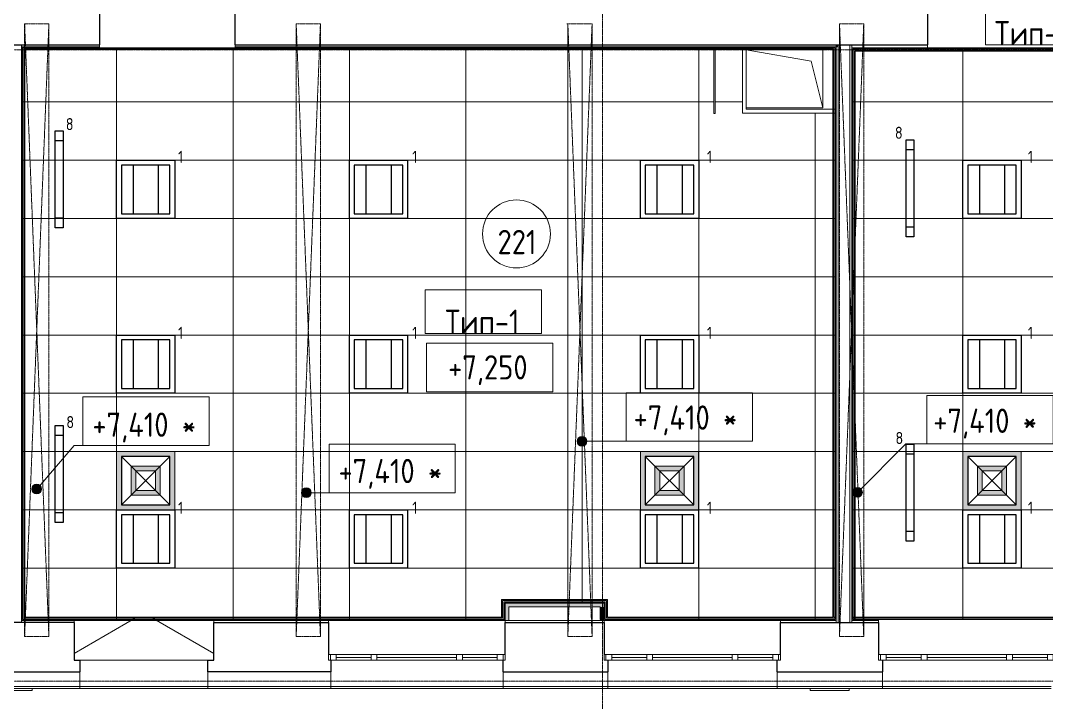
# Model space of a CAD drawing. Header units: millimetres. Extents: x -10474 to 67905, y -3824 to 44223.
# Drawn here: x 24550 to 35125, y 1574 to 8598 of the extents above; entities that cross this region are included whole.
import ezdxf

# ---------------------------------------------------------------- set-up
doc = ezdxf.new("R2010")
doc.units = ezdxf.units.MM
for name, pattern in [('ADSK_Линия сетки', [25, 20, -2.5, 0, -2.5]), ('ADSK_Штрих_ш3 п1_5', [4.5, 3, -1.5]), ('ADSK_Штрихпунктирная 2 точки_ш15 п1_5 п1_5 п1_5', [19.5, 15, -1.5, 0, -1.5, 0, -1.5])]:
    doc.linetypes.add(name, pattern=pattern)
for name, color, linetype, lineweight in [('_ Окна', 7, 'Continuous', 9), ('Аннотация', 7, 'Continuous', 20), ('Каркас', 7, 'Continuous', 18), ('Марки', 7, 'Continuous', 20), ('Марки помещений', 7, 'Continuous', 20), ('Обобщенные модели', 7, 'Continuous', 18), ('Окна', 7, 'Continuous', 9), ('Оси', 7, 'Continuous', 9), ('Отметки', 7, 'Continuous', 9), ('Потолки штриховка', 7, 'Continuous', 9), ('Стены внутренние', 7, 'Continuous', 18), ('Стены наружные', 7, 'Continuous', 18), ('Стены несущие', 7, 'Continuous', 30), ('Стены отделка', 7, 'Continuous', 30), ('Стены перегородки', 7, 'Continuous', 30), ('Стены штриховка', 7, 'Continuous', 9), ('Узлы', 7, 'Continuous', 18)]:
    doc.layers.add(name, color=color, linetype=linetype, lineweight=lineweight)
doc.layers.add('Линии', color=7, linetype='Continuous', lineweight=9, true_color=0x00a600)
doc.styles.add('GOST Common_1', font='GOST_Common.ttf', dxfattribs={"width": 0.9, "height": 250})
doc.styles.add('GOST Common_2', font='GOST_Common.ttf', dxfattribs={"width": 0.9, "height": 250})
doc.styles.add('GOST Common_4', font='GOST_Common.ttf', dxfattribs={"width": 0.9, "height": 125})
doc.styles.add('GOST Common_B', font='', dxfattribs={"width": 0.9, "height": 250})
doc.styles.get('GOST Common_B').set_extended_font_data('GOST Common', bold=True)

# ---------------------------------------------------------------- blocks, each defined once
blk = doc.blocks.new('GM_Отверстие прямоугольное _в плите_ - Отверстие-6230069-План потолков 2-го этажа')
at = {"layer": 'Обобщенные модели'}
for p, q in [((390, 300), (-400, 300)), ((-400, 300), (-400, -300)), ((-400, 300), (-280, -180)), ((-400, -300), (-400, 300)), ((-400, 300), (390, 300)), ((-280, -180), (390, -298)), ((-400, -300), (390, -300)), ((390, -300), (-400, -300))]:
    blk.add_line(p, q, dxfattribs=at)
blk = doc.blocks.new('окно трехпол с фрамугой - 1800 и 1820х2300_h___нов_ ок15-2116654-План потолков 2-го этажа')
at = {"layer": '_ Окна', "lineweight": 18}
for p, q in [((-910, 75), (-910, 135)), ((-910, 135), (-830, 135)), ((-830, 135), (-830, 75)), ((-470, 75), (-470, 135)), ((-470, 135), (-410, 135)), ((-410, 135), (-410, 75)), ((410, 75), (410, 135)), ((410, 135), (470, 135)), ((470, 135), (470, 75)), ((830, 135), (830, 75)), ((910, 135), (830, 135)), ((910, 75), (910, 135)), ((-830, 75), (-910, 75)), ((-410, 75), (-470, 75)), ((470, 75), (410, 75)), ((830, 75), (910, 75))]:
    blk.add_line(p, q, dxfattribs=at)
at = {"layer": '_ Окна'}
for p, q in [((-890, 75), (-890, 135)), ((890, 75), (890, 135)), ((-830, 105), (-470, 105)), ((-410, 105), (410, 105)), ((470, 105), (830, 105))]:
    blk.add_line(p, q, dxfattribs=at)
at = {"layer": 'Окна'}
for p, q in [((-910, 135), (-910, 75)), ((-830, 135), (-910, 135)), ((-830, 135), (-470, 135)), ((-410, 135), (-470, 135)), ((-410, 135), (410, 135)), ((470, 135), (410, 135)), ((470, 135), (830, 135)), ((910, 135), (830, 135)), ((910, 75), (910, 135)), ((-910, 75), (-830, 75)), ((-470, 75), (-830, 75)), ((-470, 75), (-410, 75)), ((410, 75), (-410, 75)), ((410, 75), (470, 75)), ((830, 75), (470, 75)), ((830, 75), (910, 75))]:
    blk.add_line(p, q, dxfattribs=at)
blk = doc.blocks.new('окно трехпол с фрамугой - 1800 и 1820х2300_h___нов_ ок15-2116652-План потолков 2-го этажа')
at = {"layer": '_ Окна', "lineweight": 18}
for p, q in [((-910, 75), (-910, 135)), ((-910, 135), (-830, 135)), ((-830, 135), (-830, 75)), ((-470, 75), (-470, 135)), ((-470, 135), (-410, 135)), ((-410, 135), (-410, 75)), ((410, 75), (410, 135)), ((410, 135), (470, 135)), ((470, 135), (470, 75)), ((830, 135), (830, 75)), ((910, 135), (830, 135)), ((910, 75), (910, 135)), ((-830, 75), (-910, 75)), ((-410, 75), (-470, 75)), ((470, 75), (410, 75)), ((830, 75), (910, 75))]:
    blk.add_line(p, q, dxfattribs=at)
at = {"layer": '_ Окна'}
for p, q in [((-890, 75), (-890, 135)), ((890, 75), (890, 135)), ((-830, 105), (-470, 105)), ((-410, 105), (410, 105)), ((470, 105), (830, 105))]:
    blk.add_line(p, q, dxfattribs=at)
at = {"layer": 'Окна'}
for p, q in [((-910, 135), (-910, 75)), ((-830, 135), (-910, 135)), ((-830, 135), (-470, 135)), ((-410, 135), (-470, 135)), ((-410, 135), (410, 135)), ((470, 135), (410, 135)), ((470, 135), (830, 135)), ((910, 135), (830, 135)), ((910, 75), (910, 135)), ((-910, 75), (-830, 75)), ((-470, 75), (-830, 75)), ((-470, 75), (-410, 75)), ((410, 75), (-410, 75)), ((410, 75), (470, 75)), ((830, 75), (470, 75)), ((830, 75), (910, 75))]:
    blk.add_line(p, q, dxfattribs=at)
blk = doc.blocks.new('окно трехпол с фрамугой - 1800 и 1820х2300_h___нов_ ок15-2116559-План потолков 2-го этажа')
at = {"layer": '_ Окна', "lineweight": 18}
for p, q in [((-910, 75), (-910, 135)), ((-910, 135), (-830, 135)), ((-830, 135), (-830, 75)), ((-470, 75), (-470, 135)), ((-470, 135), (-410, 135)), ((-410, 135), (-410, 75)), ((410, 75), (410, 135)), ((410, 135), (470, 135)), ((470, 135), (470, 75)), ((830, 135), (830, 75)), ((910, 135), (830, 135)), ((910, 75), (910, 135)), ((-830, 75), (-910, 75)), ((-410, 75), (-470, 75)), ((470, 75), (410, 75)), ((830, 75), (910, 75))]:
    blk.add_line(p, q, dxfattribs=at)
at = {"layer": '_ Окна'}
for p, q in [((-890, 75), (-890, 135)), ((890, 75), (890, 135)), ((-830, 105), (-470, 105)), ((-410, 105), (410, 105)), ((470, 105), (830, 105))]:
    blk.add_line(p, q, dxfattribs=at)
at = {"layer": 'Окна'}
for p, q in [((-910, 135), (-910, 75)), ((-830, 135), (-910, 135)), ((-830, 135), (-470, 135)), ((-410, 135), (-470, 135)), ((-410, 135), (410, 135)), ((470, 135), (410, 135)), ((470, 135), (830, 135)), ((910, 135), (830, 135)), ((910, 75), (910, 135)), ((-910, 75), (-830, 75)), ((-470, 75), (-830, 75)), ((-470, 75), (-410, 75)), ((410, 75), (-410, 75)), ((410, 75), (470, 75)), ((830, 75), (470, 75)), ((830, 75), (910, 75))]:
    blk.add_line(p, q, dxfattribs=at)
blk = doc.blocks.new('Б-ДВЕРЬ L03 _2БД_2Ф_RS - 1400-2504604-План потолков 2-го этажа')
at = {"layer": '_ Окна', "lineweight": 18}
for p, q in [((-758, -135), (-758, -65)), ((682, -135), (682, -65)), ((-758, -135), (-753, -135)), ((682, -135), (677, -135))]:
    blk.add_line(p, q, dxfattribs=at)
at = {"layer": 'Узлы'}
for p, q in [((-758, -65), (-117, 305)), ((682, -65), (41, 305))]:
    blk.add_line(p, q, dxfattribs=at)
blk = doc.blocks.new('Высотные отметки - Рамка-12095-План потолков 2-го этажа')
at = {"layer": 'Аннотация'}
for p, q in [((-6.5, 0), (-6.5, 5)), ((-6.5, 5), (6.5, 5)), ((6.5, 5), (6.5, 0)), ((6.5, 0), (-6.5, 0))]:
    blk.add_line(p, q, dxfattribs=at)
blk = doc.blocks.new('ADSK_Марка_Потолок - ADSK_Марка и Смещение от уровня-155896-План потолков 2-го этажа')
at = {"layer": 'Марки'}
for p, q in [((-6, 4.5), (-6, 0)), ((-6, 4.5), (6, 4.5)), ((6, 4.5), (6, 0)), ((-6, 0), (6, 0))]:
    blk.add_line(p, q, dxfattribs=at)
blk = doc.blocks.new('ADSK_Марка_Помещение_ОдноЗначение - Номер-159740-План потолков 2-го этажа')
at = {"layer": 'Марки помещений'}
blk.add_circle((0, 0), 3.5, dxfattribs=at)

msp = doc.modelspace()

# ---------------------------------------------------------------- hatches: boundary and pattern name
at = {"layer": 'Отметки'}
h = msp.add_hatch(color=256, dxfattribs=at)
edge = h.paths.add_edge_path()
edge.add_arc((30337.705, 4263.982), 50, 0, 360)
h = msp.add_hatch(color=256, dxfattribs=at)
edge = h.paths.add_edge_path()
edge.add_arc((24717.103, 3771.868), 50, 0, 360)
h = msp.add_hatch(color=256, dxfattribs=at)
edge = h.paths.add_edge_path()
edge.add_arc((27495.585, 3734.014), 50, 0, 360)
h = msp.add_hatch(color=256, dxfattribs=at)
edge = h.paths.add_edge_path()
edge.add_arc((33177.138, 3738.062), 50, 0, 360)
at = {"layer": 'Потолки штриховка', "lineweight": 18}
h = msp.add_hatch(dxfattribs=at)
h.set_pattern_fill('FP_20', color=256, style=0, pattern_type=2)
h.set_pattern_definition([(0, (29140, 5358.23), (0, -600), []), (270, (29140, 5358.2), (-1200, -7e-14), [])])
h.paths.add_polyline_path([(24572, 2428.232), (24572, 2430.232), (24570, 2428.232)])
h.paths.add_polyline_path([(32945.527, 2428.232), (32947.492, 2428.267), (32945.527, 2430.232)])
h.paths.add_polyline_path([(32922.527, 2430.232), (32945.527, 2430.232), (32945.527, 2443.232), (30589.138, 2443.232), (30589.138, 2623.232), (29519.137, 2623.232), (29519.137, 2443.232), (24595, 2443.232), (24595, 2430.232), (29532.137, 2430.232), (29532.137, 2608.232), (29534.137, 2608.232), (29534.137, 2610.232), (30574.138, 2610.232), (30574.138, 2608.232), (30576.138, 2608.208), (30576.138, 2430.232), (32914.739, 2430.232)])
h.paths.add_polyline_path([(24585, 2430.232), (24585, 8312.642), (31697.864, 8312.642), (31697.864, 8315.642), (24572, 8315.642), (24572, 2430.232)])
h.paths.add_polyline_path([(32914.739, 2453.232), (32922.527, 2453.232), (32922.527, 7645), (31990, 7645), (31990, 8302.642), (31709.864, 8302.642), (31709.864, 7639), (31697.864, 7639), (31697.864, 8302.642), (24595, 8302.642), (24595, 2453.232), (29509.137, 2453.232), (29509.137, 2633.232), (30599.138, 2633.232), (30599.138, 2453.232), (32492.146, 2453.232)])
h.paths.add_polyline_path([(32932.527, 2453.232), (32945.527, 2453.232), (32945.527, 7645), (32932.527, 7645), (32932.527, 2472.929)])
h.paths.add_polyline_path([(31990, 8312.642), (31990, 8315.642), (31709.864, 8315.642), (31709.864, 8312.642)])
h = msp.add_hatch(dxfattribs=at)
h.set_pattern_fill('FP_21', color=256, style=0, pattern_type=2)
h.set_pattern_definition([(0, (37863.4, 5358.23), (0, -600), []), (270, (37863.4, 5358.2), (-1200, -7e-14), [])])
h.paths.add_polyline_path([(33129.527, 2430.232), (33142.527, 2430.232), (33142.527, 2443.232), (33129.527, 2443.232)])
h.paths.add_polyline_path([(33127.527, 2428.232), (33129.527, 2428.232), (33128.397, 2429.101)])
h.paths.add_polyline_path([(41575.268, 2610.232), (41575.398, 2608.233), (41577.289, 2608.232), (41575.289, 2610.21)])
h.paths.add_polyline_path([(40832.135, 2430.232), (40832.135, 2608.232), (40834.135, 2608.232), (40834.135, 2610.232), (41575.268, 2610.232), (41524.261, 7307.077), (41526.26, 7307.642), (40983.65, 7307.642), (40983.65, 7639.642), (40970.65, 7639.642), (40970.65, 7304.642), (41511.286, 7304.642), (41561.956, 2613.232), (40829.135, 2613.232), (40829.135, 2443.232), (36219.14, 2443.232), (36219.14, 2613.232), (35199.136, 2613.232), (35199.136, 2443.232), (33152.527, 2443.232), (33152.527, 2430.232), (35202.136, 2430.232), (35202.136, 2608.232), (35204.136, 2608.232), (35204.158, 2610.232), (36214.14, 2610.232), (36214.14, 2608.232), (36216.14, 2608.232), (36216.14, 2430.232), (40829.135, 2430.232)])
h.paths.add_polyline_path([(39419.348, 2453.232), (40819.135, 2453.232), (40819.135, 2623.232), (41552.125, 2623.232), (41501.286, 7294.642), (40960.65, 7294.642), (40960.65, 7639.642), (40308.36, 7639.642), (40308.36, 8282.642), (33152.527, 8282.642), (33152.527, 2453.232), (35189.136, 2453.232), (35189.136, 2623.232), (36229.14, 2623.232), (36229.14, 2453.232), (39024.135, 2453.232)])
h.paths.add_polyline_path([(33129.527, 2453.232), (33142.527, 2453.232), (33142.527, 8305.642), (33129.527, 8305.642), (33129.527, 2472.929)])
h.paths.add_polyline_path([(33388.757, 8292.642), (40308.36, 8292.642), (40308.36, 8305.642), (33152.527, 8305.642), (33152.527, 8292.642), (33276.106, 8292.642)])
h.paths.add_polyline_path([(33127.527, 8305.642), (33129.527, 8305.642), (33127.527, 8307.642)])
at = {"layer": 'Стены внутренние'}
for points in [[(29544.137, 2418.232), (29584.137, 2418.232), (29584.137, 2598.232), (29544.137, 2598.232), (29544.137, 2430.232)], [(29584.137, 2558.232), (30564.138, 2558.232), (30564.138, 2598.232), (29584.137, 2598.232)], [(30563.138, 2430.232), (30564.138, 2430.232), (30564.138, 2558.232), (30524.138, 2558.232), (30524.138, 2430.232)]]:
    msp.add_hatch(color=256, dxfattribs=at).paths.add_polyline_path(points)
at = {"layer": 'Узлы', "true_color": 0x939393}
h = msp.add_hatch(color=252, dxfattribs=at)
h.paths.add_polyline_path([(25539.688, 3558.235), (26139.688, 3558.235), (26139.688, 4158.235), (25539.688, 4158.235), (25539.688, 3608.235)])
h.paths.add_polyline_path([(25589.688, 3608.235), (25589.688, 4108.235), (26089.688, 4108.235), (26089.688, 3608.235)])
h.paths.add_polyline_path([(25689.688, 3708.235), (25989.688, 3708.235), (25989.688, 4008.235), (25689.688, 4008.235), (25689.688, 3758.235)])
h.paths.add_polyline_path([(25939.688, 3758.235), (25739.688, 3758.235), (25739.688, 3958.235), (25939.688, 3958.235)])
h = msp.add_hatch(color=252, dxfattribs=at)
h.paths.add_polyline_path([(30939.688, 3558.235), (31539.688, 3558.235), (31539.688, 4158.235), (30939.688, 4158.235), (30939.688, 3608.235)])
h.paths.add_polyline_path([(31489.688, 3608.235), (30989.688, 3608.235), (30990.758, 4108.235), (31489.688, 4108.235)])
h.paths.add_polyline_path([(31089.688, 3708.235), (31389.688, 3708.235), (31389.688, 4008.235), (31089.688, 4008.235), (31089.688, 3758.235)])
h.paths.add_polyline_path([(31139.688, 3758.235), (31139.688, 3958.235), (31339.688, 3958.235), (31339.688, 3758.235)])
h = msp.add_hatch(color=252, dxfattribs=at)
h.paths.add_polyline_path([(34813.066, 3558.235), (34863.066, 3558.235), (34863.066, 4158.235), (34263.066, 4158.235), (34263.066, 3558.235), (34313.066, 3558.235)])
h.paths.add_polyline_path([(34313.066, 3608.235), (34313.066, 4108.235), (34813.066, 4108.235), (34813.066, 3608.235)])
h.paths.add_polyline_path([(34663.066, 3708.235), (34713.066, 3708.235), (34713.066, 4008.235), (34413.066, 4008.235), (34413.066, 3708.235), (34463.066, 3708.235)])
h.paths.add_polyline_path([(34663.066, 3758.235), (34463.066, 3758.235), (34463.066, 3958.235), (34663.066, 3958.235)])

# ---------------------------------------------------------------- linework, layer by layer
at = {"layer": 'Каркас', "color": 8, "linetype": 'ADSK_Штрих_ш3 п1_5', "lineweight": 9, "true_color": 0x808080}
for p, q in [((30191.306, 2418.232), (30191.306, 2558.232)), ((30441.306, 2418.232), (30441.306, 2558.232))]:
    msp.add_line(p, q, dxfattribs=at)
at = {"layer": 'Линии', "color": 7, "linetype": 'ADSK_Штрихпунктирная 2 точки_ш15 п1_5 п1_5 п1_5'}
for p, q in [((30441.306, 2253.428), (30191.306, 8567.513)), ((30191.306, 7887.513), (30191.306, 8567.513)), ((30191.306, 2763.428), (30191.306, 8567.513)), ((24842.313, 2253.428), (24592.313, 8565.209)), ((24592.313, 8565.209), (24842.313, 8565.209)), ((24842.313, 8565.209), (24592.313, 2253.428)), ((24592.313, 2253.428), (24592.313, 8565.209)), ((24842.313, 8565.209), (24842.313, 2253.428)), ((27641.306, 2253.428), (27391.306, 8565.209)), ((27391.306, 8565.209), (27641.306, 8565.209)), ((27641.306, 8565.209), (27391.306, 2253.428)), ((27391.306, 2253.428), (27391.306, 8565.209)), ((27641.306, 8565.209), (27641.306, 2253.428)), ((30181.306, 8565.209), (30191.306, 8565.209)), ((30181.306, 8565.209), (30441.306, 8565.209)), ((30441.306, 8565.209), (30191.306, 2253.428)), ((30191.306, 8565.209), (30191.306, 2253.428)), ((30441.306, 2253.428), (30441.306, 8565.209)), ((33241.306, 2253.428), (32991.306, 8565.209)), ((32991.306, 8565.209), (33241.306, 8565.209)), ((33241.306, 8565.209), (32991.306, 2253.428)), ((32991.306, 8565.209), (32991.306, 2253.428)), ((32991.306, 7777.398), (32991.306, 8565.209)), ((33241.306, 2253.428), (33241.306, 8565.209)), ((33241.306, 2763.428), (33241.306, 2253.428)), ((24842.313, 2253.428), (24592.313, 2253.428)), ((27641.306, 2253.428), (27391.306, 2253.428)), ((30441.306, 2253.428), (30191.306, 2253.428)), ((33241.306, 2253.428), (32991.306, 2253.428))]:
    msp.add_line(p, q, dxfattribs=at)
at = {"layer": 'Линии', "color": 5, "lineweight": 30, "true_color": 0x0000ff}
for p, q in [((24908.248, 7461.657), (24988.248, 7461.657)), ((24908.248, 6461.657), (24908.248, 7461.657)), ((24988.248, 7461.657), (24988.248, 6461.657)), ((24908.248, 7361.657), (24988.248, 7361.657)), ((33677.603, 7369.387), (33757.603, 7369.387)), ((33677.603, 6369.387), (33677.603, 7369.387)), ((33757.603, 7369.387), (33757.603, 6369.387)), ((33677.603, 7269.387), (33757.603, 7269.387)), ((25540, 7158.235), (26140, 7158.235)), ((25540, 6558.235), (25540, 7158.235)), ((26090, 7108.235), (25590, 7108.235)), ((25590, 7108.235), (25590, 6608.235)), ((25710, 7108.235), (25710, 6608.235)), ((25970, 7108.235), (25970, 6608.235)), ((26090, 6608.235), (26090, 7108.235)), ((26140, 7158.235), (26140, 6558.235)), ((27940, 7158.235), (28540, 7158.235)), ((27940, 6558.235), (27940, 7158.235)), ((28490, 7108.235), (27990, 7108.235)), ((27990, 7108.235), (27990, 6608.235)), ((28110, 7108.235), (28110, 6608.235)), ((28370, 7108.235), (28370, 6608.235)), ((28490, 6608.235), (28490, 7108.235)), ((28540, 7158.235), (28540, 6558.235)), ((30940, 7158.235), (31540, 7158.235)), ((30940, 6558.235), (30940, 7158.235)), ((31490, 7108.235), (30990, 7108.235)), ((30990, 7108.235), (30990, 6608.235)), ((31110, 7108.235), (31110, 6608.235)), ((31370, 7108.235), (31370, 6608.235)), ((31490, 6608.235), (31490, 7108.235)), ((31540, 7158.235), (31540, 6558.235)), ((34263.378, 7158.235), (34863.378, 7158.235)), ((34263.378, 6558.235), (34263.378, 7158.235)), ((34813.378, 7108.235), (34313.378, 7108.235)), ((34313.378, 7108.235), (34313.378, 6608.235)), ((34433.378, 7108.235), (34433.378, 6608.235)), ((34693.378, 7108.235), (34693.378, 6608.235)), ((34813.378, 6608.235), (34813.378, 7108.235)), ((34863.378, 7158.235), (34863.378, 6558.235)), ((24988.248, 6561.657), (24908.248, 6561.657)), ((26140, 6558.235), (25540, 6558.235)), ((25590, 6608.235), (26090, 6608.235)), ((28540, 6558.235), (27940, 6558.235)), ((27990, 6608.235), (28490, 6608.235)), ((31540, 6558.235), (30940, 6558.235)), ((30990, 6608.235), (31490, 6608.235)), ((34863.378, 6558.235), (34263.378, 6558.235)), ((34313.378, 6608.235), (34813.378, 6608.235)), ((24988.248, 6461.657), (24908.248, 6461.657)), ((33757.603, 6469.387), (33677.603, 6469.387)), ((33757.603, 6369.387), (33677.603, 6369.387)), ((27940, 5358.235), (28540, 5358.235)), ((27940, 4758.235), (27940, 5358.235)), ((28490, 5308.235), (27990, 5308.235)), ((27990, 5308.235), (27990, 4808.235)), ((28110, 5308.235), (28110, 4808.235)), ((28370, 5308.235), (28370, 4808.235)), ((28490, 4808.235), (28490, 5308.235)), ((28540, 5358.235), (28540, 4758.235)), ((27990, 4808.235), (28490, 4808.235)), ((28540, 4758.235), (27940, 4758.235)), ((24908.248, 4426.236), (24988.248, 4426.236)), ((24908.248, 3426.236), (24908.248, 4426.236)), ((24988.248, 4426.236), (24988.248, 3426.236)), ((24908.248, 4326.236), (24988.248, 4326.236)), ((33677.603, 4233.905), (33757.603, 4233.905)), ((33677.603, 3233.905), (33677.603, 4233.905)), ((33757.603, 4233.905), (33757.603, 3233.905)), ((33677.603, 4133.905), (33757.603, 4133.905)), ((26089.688, 4108.235), (25589.688, 4108.235)), ((25589.688, 4108.235), (25589.688, 3608.235)), ((26089.688, 3608.235), (26089.688, 4108.235)), ((31489.688, 4108.235), (30989.688, 4108.235)), ((30989.688, 4108.235), (30989.688, 3608.235)), ((31489.688, 3608.235), (31489.688, 4108.235)), ((34813.066, 4108.235), (34313.066, 4108.235)), ((34313.066, 4108.235), (34313.066, 3608.235)), ((34813.066, 3608.235), (34813.066, 4108.235)), ((25589.688, 3608.235), (26089.688, 3608.235)), ((30989.688, 3608.235), (31489.688, 3608.235)), ((34313.066, 3608.235), (34813.066, 3608.235)), ((24988.248, 3526.236), (24908.248, 3526.236)), ((25539.688, 3558.235), (26139.688, 3558.235)), ((25539.688, 2958.235), (25539.688, 3558.235)), ((26089.688, 3508.235), (25589.688, 3508.235)), ((25589.688, 3508.235), (25589.688, 3008.235)), ((25709.688, 3508.235), (25709.688, 3008.235)), ((25969.688, 3508.235), (25969.688, 3008.235)), ((26089.688, 3008.235), (26089.688, 3508.235)), ((26139.688, 3558.235), (26139.688, 2958.235)), ((27939.688, 3558.235), (28539.688, 3558.235)), ((27939.688, 2958.235), (27939.688, 3558.235)), ((28489.688, 3508.235), (27989.688, 3508.235)), ((27989.688, 3508.235), (27989.688, 3008.235)), ((28109.688, 3508.235), (28109.688, 3008.235)), ((28369.688, 3508.235), (28369.688, 3008.235)), ((28489.688, 3008.235), (28489.688, 3508.235)), ((28539.688, 3558.235), (28539.688, 2958.235)), ((30939.688, 3558.235), (31539.688, 3558.235)), ((30939.688, 2958.235), (30939.688, 3558.235)), ((31489.688, 3508.235), (30989.688, 3508.235)), ((30989.688, 3508.235), (30989.688, 3008.235)), ((31109.688, 3508.235), (31109.688, 3008.235)), ((31369.688, 3508.235), (31369.688, 3008.235)), ((31489.688, 3008.235), (31489.688, 3508.235)), ((31539.688, 3558.235), (31539.688, 2958.235)), ((34263.066, 3558.235), (34863.066, 3558.235)), ((34263.066, 2958.235), (34263.066, 3558.235)), ((34813.066, 3508.235), (34313.066, 3508.235)), ((34313.066, 3508.235), (34313.066, 3008.235)), ((34433.066, 3508.235), (34433.066, 3008.235)), ((34693.066, 3508.235), (34693.066, 3008.235)), ((34813.066, 3008.235), (34813.066, 3508.235)), ((34863.066, 3558.235), (34863.066, 2958.235)), ((24988.248, 3426.236), (24908.248, 3426.236)), ((33757.603, 3333.905), (33677.603, 3333.905)), ((33757.603, 3233.905), (33677.603, 3233.905)), ((25589.688, 3008.235), (26089.688, 3008.235)), ((27989.688, 3008.235), (28489.688, 3008.235)), ((30989.688, 3008.235), (31489.688, 3008.235)), ((34313.066, 3008.235), (34813.066, 3008.235)), ((26139.688, 2958.235), (25539.688, 2958.235)), ((28539.688, 2958.235), (27939.688, 2958.235)), ((31539.688, 2958.235), (30939.688, 2958.235)), ((34863.066, 2958.235), (34263.066, 2958.235))]:
    msp.add_line(p, q, dxfattribs=at)
at = {"layer": 'Линии', "color": 1, "lineweight": 30, "true_color": 0xff0000}
for p, q in [((25540, 5358.235), (26140, 5358.235)), ((25540, 4758.235), (25540, 5358.235)), ((26090, 5308.235), (25590, 5308.235)), ((25590, 5308.235), (25590, 4808.235)), ((25710, 5308.235), (25710, 4808.235)), ((25970, 5308.235), (25970, 4808.235)), ((26090, 4808.235), (26090, 5308.235)), ((26140, 5358.235), (26140, 4758.235)), ((30940, 5358.235), (31540, 5358.235)), ((30940, 4758.235), (30940, 5358.235)), ((31490, 5308.235), (30990, 5308.235)), ((30990, 5308.235), (30990, 4808.235)), ((31110, 5308.235), (31110, 4808.235)), ((31370, 5308.235), (31370, 4808.235)), ((31490, 4808.235), (31490, 5308.235)), ((31540, 5358.235), (31540, 4758.235)), ((34263.378, 5358.235), (34863.378, 5358.235)), ((34263.378, 4758.235), (34263.378, 5358.235)), ((34813.378, 5308.235), (34313.378, 5308.235)), ((34313.378, 5308.235), (34313.378, 4808.235)), ((34433.378, 5308.235), (34433.378, 4808.235)), ((34693.378, 5308.235), (34693.378, 4808.235)), ((34813.378, 4808.235), (34813.378, 5308.235)), ((34863.378, 5358.235), (34863.378, 4758.235)), ((25590, 4808.235), (26090, 4808.235)), ((30990, 4808.235), (31490, 4808.235)), ((34313.378, 4808.235), (34813.378, 4808.235)), ((26140, 4758.235), (25540, 4758.235)), ((31540, 4758.235), (30940, 4758.235)), ((34863.378, 4758.235), (34263.378, 4758.235))]:
    msp.add_line(p, q, dxfattribs=at)
at = {"layer": 'Линии', "color": 7, "lineweight": 18}
for p, q in [((25539.688, 4158.235), (26139.688, 4158.235)), ((25539.688, 3558.235), (25539.688, 4158.235)), ((26139.688, 4158.235), (26139.688, 3558.235)), ((30939.688, 4158.235), (31539.688, 4158.235)), ((30939.688, 3558.235), (30939.688, 4158.235)), ((31539.688, 4158.235), (31539.688, 3558.235)), ((34263.066, 4158.235), (34863.066, 4158.235)), ((34263.066, 3558.235), (34263.066, 4158.235)), ((34863.066, 4158.235), (34863.066, 3558.235)), ((25589.688, 4108.235), (26089.688, 3608.235)), ((26089.688, 4108.235), (25589.688, 3608.235)), ((30989.688, 4108.235), (31489.688, 3608.235)), ((31489.688, 4108.235), (30989.688, 3608.235)), ((34313.066, 4108.235), (34813.066, 3608.235)), ((34813.066, 4108.235), (34313.066, 3608.235)), ((26139.688, 3558.235), (25539.688, 3558.235)), ((31539.688, 3558.235), (30939.688, 3558.235)), ((34863.066, 3558.235), (34263.066, 3558.235))]:
    msp.add_line(p, q, dxfattribs=at)
at = {"layer": 'Линии', "color": 7}
for p, q in [((26139.688, 4158.235), (25539.688, 4158.235)), ((25539.688, 4158.235), (25539.688, 3558.235)), ((26139.688, 3558.235), (26139.688, 4158.235)), ((31539.688, 4158.235), (30939.688, 4158.235)), ((30939.688, 4158.235), (30939.688, 3558.235)), ((31539.688, 3558.235), (31539.688, 4158.235)), ((34863.066, 4158.235), (34263.066, 4158.235)), ((34263.066, 4158.235), (34263.066, 3558.235)), ((34863.066, 3558.235), (34863.066, 4158.235)), ((25589.688, 3608.235), (25589.688, 4108.235)), ((25589.688, 4108.235), (26089.688, 4108.235)), ((26089.688, 4108.235), (26089.688, 3608.235)), ((30989.688, 3608.235), (30989.688, 4108.235)), ((30989.688, 4108.235), (31489.688, 4108.235)), ((31489.688, 4108.235), (31489.688, 3608.235)), ((34313.066, 3608.235), (34313.066, 4108.235)), ((34313.066, 4108.235), (34813.066, 4108.235)), ((34813.066, 4108.235), (34813.066, 3608.235)), ((25689.688, 4008.235), (25689.688, 3708.235)), ((25989.688, 4008.235), (25689.688, 4008.235)), ((25739.688, 3958.235), (25939.688, 3958.235)), ((25739.688, 3758.235), (25739.688, 3958.235)), ((25939.688, 3958.235), (25939.688, 3758.235)), ((25989.688, 3708.235), (25989.688, 4008.235)), ((31089.688, 4008.235), (31089.688, 3708.235)), ((31389.688, 4008.235), (31089.688, 4008.235)), ((31139.688, 3958.235), (31339.688, 3958.235)), ((31139.688, 3758.235), (31139.688, 3958.235)), ((31339.688, 3958.235), (31339.688, 3758.235)), ((31389.688, 3708.235), (31389.688, 4008.235)), ((34413.066, 4008.235), (34413.066, 3708.235)), ((34713.066, 4008.235), (34413.066, 4008.235)), ((34463.066, 3958.235), (34663.066, 3958.235)), ((34463.066, 3758.235), (34463.066, 3958.235)), ((34663.066, 3958.235), (34663.066, 3758.235)), ((34713.066, 3708.235), (34713.066, 4008.235)), ((25689.688, 3708.235), (25989.688, 3708.235)), ((25939.688, 3758.235), (25739.688, 3758.235)), ((31089.688, 3708.235), (31389.688, 3708.235)), ((31339.688, 3758.235), (31139.688, 3758.235)), ((34413.066, 3708.235), (34713.066, 3708.235)), ((34663.066, 3758.235), (34463.066, 3758.235)), ((26089.688, 3608.235), (25589.688, 3608.235)), ((31489.688, 3608.235), (30989.688, 3608.235)), ((34813.066, 3608.235), (34313.066, 3608.235)), ((25539.688, 3558.235), (26139.688, 3558.235)), ((30939.688, 3558.235), (31539.688, 3558.235)), ((34263.066, 3558.235), (34863.066, 3558.235))]:
    msp.add_line(p, q, dxfattribs=at)
at = {"layer": 'Оси', "linetype": 'ADSK_Линия сетки'}
for p, q in [((30549.565, -3024.361), (30549.565, 15558.581)), ((-9674.401, 8295), (56004.853, 8295)), ((-9674.401, 1795), (50122.26, 1795))]:
    msp.add_line(p, q, dxfattribs=at)
at = {"layer": 'Отметки', "lineweight": 20}
for p, q in [((30337.705, 4263.982), (30636.093, 4263.982)), ((30636.093, 4263.982), (31444.082, 4263.982)), ((33177.138, 3738.062), (33676.461, 4237.385)), ((33676.461, 4237.385), (34542.351, 4237.385)), ((24717.103, 3771.868), (25102.445, 4220.842)), ((25102.445, 4220.842), (25843.168, 4220.842)), ((27495.585, 3734.014), (27964.974, 3734.014)), ((27964.974, 3734.014), (28381.368, 3734.014))]:
    msp.add_line(p, q, dxfattribs=at)
at = {"layer": 'Отметки'}
for centre in [(30337.705, 4263.982), (24717.103, 3771.868), (27495.585, 3734.014), (33177.138, 3738.062)]:
    msp.add_circle(centre, 50, dxfattribs=at)
at = {"layer": 'Стены внутренние'}
for p, q in [((26764, 8312.642), (25364, 8312.642)), ((25364, 8302.642), (26764, 8302.642)), ((31990, 8315.642), (31990, 8312.642)), ((31990, 8302.642), (31990, 7645)), ((32030, 8312.642), (32030, 8315.642)), ((32030, 7685), (32030, 8302.642)), ((33897.201, 8317.642), (35297.201, 8317.642)), ((35297.201, 8292.642), (33897.201, 8292.642)), ((33897.201, 8282.642), (35297.201, 8282.642)), ((31990, 7645), (32922.527, 7645)), ((32922.527, 7685), (32030, 7685)), ((32945.742, 7685), (32932.527, 7685)), ((32932.527, 7645), (32945.756, 7645)), ((26541.637, 2453.232), (25101.637, 2453.232)), ((25101.637, 2443.232), (26541.637, 2443.232)), ((29509.137, 2453.232), (27724.137, 2453.232)), ((27724.137, 2443.232), (29519.137, 2443.232)), ((29519.137, 2443.232), (29519.137, 2453.232)), ((30589.138, 2478.232), (30589.138, 2443.232)), ((30589.138, 2443.232), (32384.138, 2443.232)), ((30599.138, 2453.232), (30599.138, 2478.232)), ((32384.138, 2453.232), (30599.138, 2453.232)), ((35189.136, 2453.232), (33394.136, 2453.232)), ((33394.136, 2443.232), (35199.136, 2443.232)), ((26541.637, 2418.232), (25101.637, 2418.232)), ((29544.137, 2418.232), (27724.137, 2418.232)), ((32384.138, 2418.232), (30564.138, 2418.232)), ((26481.637, 2008.232), (25161.637, 2008.232))]:
    msp.add_line(p, q, dxfattribs=at)
at = {"layer": 'Стены наружные'}
for p, q in [((24560, 8315.642), (24560, 7727.642)), ((25363.864, 8327.642), (24572, 8327.642)), ((24572, 7727.642), (24572, 8327.642)), ((24572, 8315.642), (25363.864, 8315.642)), ((25363.864, 8327.642), (25363.864, 8315.642)), ((25364, 8315.642), (26764, 8315.642)), ((31697.864, 8315.642), (31697.864, 8307.642)), ((31697.864, 8315.642), (31709.864, 8315.642)), ((31697.864, 8307.642), (31709.864, 8307.642)), ((31697.864, 8302.642), (31697.864, 7639)), ((31709.864, 8307.642), (31709.864, 8315.642)), ((31709.864, 7639), (31709.864, 8302.642)), ((33897.201, 8305.642), (35297.201, 8305.642)), ((24572, 7727.642), (24560, 7727.642)), ((31709.864, 7639), (31697.864, 7639)), ((30576.138, 2430.232), (30576.138, 2478.232)), ((26541.637, 2430.232), (25101.637, 2430.232)), ((29532.137, 2430.232), (27724.137, 2430.232)), ((30564.138, 2430.232), (30564.138, 2418.232)), ((32384.138, 2430.232), (30576.138, 2430.232)), ((35202.136, 2430.232), (33394.136, 2430.232)), ((24914.003, 1718.232), (24914.003, 1717.232)), ((26481.637, 1738.232), (25161.637, 1738.232)), ((25161.637, 1718.232), (26481.637, 1718.232)), ((25161.637, 1717.232), (25161.637, 1718.232)), ((25161.637, 1717.232), (26481.637, 1717.232)), ((26481.637, 1718.232), (26481.637, 1717.232)), ((29524.137, 1738.232), (27749.137, 1738.232)), ((27749.137, 1718.232), (29524.137, 1718.232)), ((27781.501, 1718.232), (27781.501, 1717.232)), ((27781.501, 1717.232), (29516.501, 1717.232)), ((29516.501, 1718.232), (29516.501, 1717.232)), ((32349.138, 1738.232), (30604.138, 1738.232)), ((32349.138, 1718.232), (30604.138, 1718.232)), ((30631.5, 1718.232), (30631.5, 1717.232)), ((30631.5, 1717.232), (32366.5, 1717.232)), ((32366.5, 1718.232), (32366.5, 1717.232)), ((33423.995, 1718.232), (33423.995, 1717.232)), ((33423.995, 1717.232), (35158.995, 1717.232)), ((35174.136, 1718.232), (33433.136, 1718.232)), ((35174.136, 1738.232), (33434.136, 1738.232))]:
    msp.add_line(p, q, dxfattribs=at)
at = {"layer": 'Стены несущие'}
for p, q in [((25364, 8727.642), (25364, 8347.642)), ((26764, 8347.642), (26764, 8727.642)), ((33897.201, 8727.642), (33897.201, 8347.642)), ((18284, 8347.642), (24560, 8347.642)), ((24560, 8347.642), (25364, 8347.642)), ((26764, 8347.642), (33897.201, 8347.642)), ((25101.637, 2398.232), (23709.137, 2398.232)), ((25101.637, 2398.232), (25101.637, 2008.232)), ((26541.637, 2398.232), (27724.137, 2398.232)), ((26541.637, 2008.232), (26541.637, 2398.232)), ((27724.137, 2398.232), (27724.137, 2068.232)), ((29544.137, 2068.232), (29544.137, 2398.232)), ((29544.137, 2398.232), (30564.138, 2398.232)), ((30564.138, 2398.232), (30564.138, 2068.232)), ((32384.138, 2068.232), (32384.138, 2398.232)), ((32384.138, 2398.232), (33394.136, 2398.232)), ((33394.136, 2398.232), (33394.136, 2068.232)), ((25101.637, 2008.232), (25161.637, 2008.232)), ((25161.637, 2008.232), (25161.637, 1888.232)), ((26481.637, 2008.232), (26541.637, 2008.232)), ((26481.637, 1888.232), (26481.637, 2008.232)), ((27749.137, 2008.232), (27749.137, 1888.232)), ((29524.137, 1888.232), (29524.137, 2008.232)), ((30604.138, 2008.232), (30604.138, 1888.232)), ((32349.138, 1888.232), (32349.138, 2008.232)), ((33434.136, 2008.232), (33434.136, 1888.232)), ((23689.137, 1888.232), (25161.637, 1888.232)), ((27749.137, 1888.232), (26481.637, 1888.232)), ((29524.137, 1888.232), (30604.138, 1888.232)), ((32349.138, 1888.232), (33434.136, 1888.232))]:
    msp.add_line(p, q, dxfattribs=at)
at = {"layer": 'Стены отделка', "lineweight": 9}
for p, q in [((24560, 2398.232), (24560, 8347.642)), ((24560, 8315.642), (25364, 8315.642)), ((24585, 2430.232), (24585, 8312.642)), ((24585, 8312.642), (25364, 8312.642)), ((24595, 2453.232), (24595, 8312.642)), ((25364, 8302.642), (24595, 8302.642)), ((25364, 8347.642), (25364, 8315.642)), ((25364, 8312.642), (25364, 8302.642)), ((26764, 8315.642), (26764, 8347.642)), ((32945.527, 8315.642), (26764, 8315.642)), ((26764, 8312.642), (32932.527, 8312.642)), ((26764, 8302.642), (26764, 8312.642)), ((32922.527, 8302.642), (26764, 8302.642)), ((32922.527, 2453.232), (32922.527, 8302.642)), ((32932.527, 8312.642), (32932.527, 2453.232)), ((32945.527, 2453.232), (32945.527, 8315.642)), ((32957.527, 8347.642), (32957.527, 2398.232)), ((32967.527, 8327.642), (32957.527, 8327.642)), ((32967.527, 8347.642), (32967.527, 8327.642)), ((33117.527, 8347.642), (33117.527, 2398.232)), ((33897.201, 8317.642), (33117.527, 8317.642)), ((33142.527, 8305.642), (33129.527, 8305.642)), ((33129.527, 8305.642), (33129.527, 2453.232)), ((33142.527, 2430.232), (33142.527, 8305.642)), ((33897.201, 8305.642), (33152.527, 8305.642)), ((33152.527, 8305.642), (33152.527, 8292.642)), ((33152.527, 8292.642), (33897.201, 8292.642)), ((33152.527, 8282.642), (33152.527, 2430.232)), ((33897.201, 8282.642), (33152.527, 8282.642)), ((33897.201, 8347.642), (33897.201, 8305.642)), ((33897.201, 8292.642), (33897.201, 8282.642)), ((24572, 7727.642), (24572, 2430.232)), ((29509.137, 2453.232), (29509.137, 2633.232)), ((29509.137, 2633.232), (30599.138, 2633.232)), ((29519.137, 2623.232), (29519.137, 2453.232)), ((30589.138, 2623.232), (29519.137, 2623.232)), ((29532.137, 2430.232), (29532.137, 2608.232)), ((29534.137, 2610.232), (30574.138, 2610.232)), ((29544.137, 2598.232), (30564.138, 2598.232)), ((29544.137, 2598.232), (29544.137, 2398.232)), ((30524.138, 2558.232), (29584.137, 2558.232)), ((29584.137, 2558.232), (29584.137, 2418.232)), ((30524.138, 2430.232), (30524.138, 2558.232)), ((30564.138, 2430.232), (30564.138, 2598.232)), ((30576.138, 2608.232), (30576.138, 2478.232)), ((30589.138, 2478.232), (30589.138, 2623.232)), ((30599.138, 2633.232), (30599.138, 2478.232)), ((24595, 2453.232), (25101.637, 2453.232)), ((24595, 2443.232), (24595, 2430.232)), ((25101.637, 2443.232), (24595, 2443.232)), ((25101.637, 2453.232), (25101.637, 2443.232)), ((26541.637, 2443.232), (26541.637, 2453.232)), ((26541.637, 2453.232), (27724.137, 2453.232)), ((27724.137, 2443.232), (26541.637, 2443.232)), ((27724.137, 2453.232), (27724.137, 2443.232)), ((29519.137, 2453.232), (29509.137, 2453.232)), ((30576.138, 2478.232), (30564.138, 2478.232)), ((30599.138, 2478.232), (30589.138, 2478.232)), ((32384.138, 2443.232), (32384.138, 2453.232)), ((32384.138, 2453.232), (32922.527, 2453.232)), ((32945.527, 2443.232), (32384.138, 2443.232)), ((32932.527, 2453.232), (32945.527, 2453.232)), ((32945.527, 2430.232), (32945.527, 2443.232)), ((33129.527, 2453.232), (33394.136, 2453.232)), ((33129.527, 2443.232), (33129.527, 2430.232)), ((33394.136, 2443.232), (33129.527, 2443.232)), ((33394.136, 2453.232), (33394.136, 2443.232)), ((25078.136, 2418.232), (24560, 2418.232)), ((24572, 2430.232), (24585, 2430.232)), ((24595, 2430.232), (25101.637, 2430.232)), ((25101.637, 2430.232), (25101.637, 2398.232)), ((26541.637, 2398.232), (26541.637, 2430.232)), ((26541.637, 2430.232), (27724.137, 2430.232)), ((26548.136, 2418.232), (27724.137, 2418.232)), ((27724.137, 2430.232), (27724.137, 2398.232)), ((29544.137, 2430.232), (29532.137, 2430.232)), ((30564.138, 2418.232), (29544.137, 2418.232)), ((30564.138, 2430.232), (30524.138, 2430.232)), ((30564.138, 2418.232), (30564.138, 2398.232)), ((32384.138, 2398.232), (32384.138, 2430.232)), ((32384.138, 2430.232), (32945.527, 2430.232)), ((32384.138, 2418.232), (32957.527, 2418.232)), ((33127.527, 2418.232), (33117.527, 2418.232)), ((33129.527, 2430.232), (33142.527, 2430.232)), ((33152.527, 2430.232), (33394.136, 2430.232)), ((33394.136, 2418.232), (33393.136, 2418.232)), ((33394.136, 2430.232), (33394.136, 2398.232)), ((25161.637, 1888.232), (25161.637, 1718.232)), ((26481.637, 1718.232), (26481.637, 1888.232)), ((27749.137, 1888.232), (27749.137, 1718.232)), ((29524.137, 1718.232), (29524.137, 1888.232)), ((30604.138, 1888.232), (30604.138, 1718.232)), ((32349.138, 1718.232), (32349.138, 1888.232)), ((33434.136, 1888.232), (33434.136, 1718.232)), ((23689.137, 1738.232), (25161.637, 1738.232)), ((23689.137, 1718.232), (25161.637, 1718.232)), ((24670.857, 1698.232), (24270.857, 1698.232)), ((24670.857, 1717.232), (24670.857, 1698.232)), ((25161.637, 1717.232), (24670.857, 1717.232)), ((26481.637, 1738.232), (27749.137, 1738.232)), ((26481.637, 1718.232), (27749.137, 1718.232)), ((26649.003, 1717.232), (26481.637, 1717.232)), ((26649.003, 1718.232), (26649.003, 1717.232)), ((29524.137, 1738.232), (30604.138, 1738.232)), ((30604.138, 1718.232), (29524.137, 1718.232)), ((32349.138, 1738.232), (33434.136, 1738.232)), ((33433.136, 1718.232), (32349.138, 1718.232)), ((32366.5, 1718.232), (32690.405, 1718.232)), ((32690.405, 1717.232), (32366.5, 1717.232)), ((32366.5, 1717.232), (32366.5, 1717.232)), ((32690.405, 1698.232), (32690.405, 1718.232)), ((33090.405, 1698.232), (32690.405, 1698.232)), ((33090.405, 1718.232), (33423.995, 1718.232)), ((33090.405, 1717.232), (33090.405, 1698.232)), ((33423.995, 1717.232), (33090.405, 1717.232)), ((33423.995, 1717.232), (33423.995, 1717.232))]:
    msp.add_line(p, q, dxfattribs=at)
at = {"layer": 'Стены перегородки', "lineweight": 18}
for p, q in [((32977.527, 2398.232), (32977.527, 8347.642)), ((33097.527, 8347.642), (33097.527, 2398.232))]:
    msp.add_line(p, q, dxfattribs=at)
at = {"layer": 'Стены штриховка'}
for p, q in [((25364, 8327.642), (24560, 8327.642)), ((25364, 8317.642), (24560, 8317.642)), ((24570, 8315.642), (24570, 2428.232)), ((32957.527, 8327.642), (26764, 8327.642)), ((32947.527, 8317.642), (26764, 8317.642)), ((32947.527, 2453.232), (32947.527, 8317.642)), ((33142.527, 8307.642), (33127.527, 8307.642)), ((33127.527, 8307.642), (33127.527, 2453.232)), ((33142.527, 8317.642), (33142.527, 8305.642)), ((33152.527, 8317.642), (33152.527, 8305.642)), ((33897.201, 8307.642), (33152.527, 8307.642)), ((29532.137, 2608.232), (29532.137, 2610.232)), ((29532.137, 2610.232), (29534.137, 2610.232)), ((30576.138, 2608.232), (29532.137, 2608.232)), ((29534.137, 2430.232), (29534.137, 2610.232)), ((30574.138, 2610.232), (30574.138, 2478.232)), ((30574.138, 2610.232), (30576.138, 2610.232)), ((30576.138, 2610.232), (30576.138, 2608.232)), ((32957.527, 2453.232), (32945.527, 2453.232)), ((32957.527, 2443.232), (32945.527, 2443.232)), ((32947.527, 2428.232), (32947.527, 2443.232)), ((33117.527, 2453.232), (33129.527, 2453.232)), ((33117.527, 2443.232), (33129.527, 2443.232)), ((33127.527, 2443.232), (33127.527, 2428.232)), ((24570, 2428.232), (24585, 2428.232)), ((24585, 2418.232), (24585, 2430.232)), ((24595, 2418.232), (24595, 2430.232)), ((24595, 2428.232), (25101.637, 2428.232)), ((25078.136, 2418.232), (25101.637, 2418.232)), ((26541.637, 2428.232), (27724.137, 2428.232)), ((26541.637, 2418.232), (26548.136, 2418.232)), ((32384.138, 2428.232), (32947.527, 2428.232)), ((33127.527, 2428.232), (33142.527, 2428.232)), ((33127.527, 2418.232), (33393.136, 2418.232)), ((33142.527, 2418.232), (33142.527, 2430.232)), ((33152.527, 2418.232), (33152.527, 2430.232)), ((33152.527, 2428.232), (33394.136, 2428.232))]:
    msp.add_line(p, q, dxfattribs=at)

# ---------------------------------------------------------------- block references
at = {"layer": 'Марки', "xscale": 99.99999999999993, "yscale": 99.99999999999993, "zscale": 99.99999999999993}
for p in [(35096.267, 8346.144), (29320.866, 5372.937)]:
    msp.add_blockref('ADSK_Марка_Потолок - ADSK_Марка и Смещение от уровня-155896-План потолков 2-го этажа', p, dxfattribs=at)
at = {"layer": 'Марки помещений', "xscale": 99.99999999999993, "yscale": 99.99999999999993, "zscale": 99.99999999999993}
msp.add_blockref('ADSK_Марка_Помещение_ОдноЗначение - Номер-159740-План потолков 2-го этажа', (29662.064, 6399.978), dxfattribs=at)
at = {"layer": 'Обобщенные модели', "rotation": 180}
msp.add_blockref('GM_Отверстие прямоугольное _в плите_ - Отверстие-6230069-План потолков 2-го этажа', (32420, 7997.642), dxfattribs=at)
at = {"layer": 'Окна'}
msp.add_blockref('Б-ДВЕРЬ L03 _2БД_2Ф_RS - 1400-2504604-План потолков 2-го этажа', (25859.737, 2143.232), dxfattribs=at)
at = {"layer": 'Окна', "rotation": 180}
for name, p in [('окно трехпол с фрамугой - 1800 и 1820х2300_h___нов_ ок15-2116559-План потолков 2-го этажа', (28634.137, 2143.232)), ('окно трехпол с фрамугой - 1800 и 1820х2300_h___нов_ ок15-2116652-План потолков 2-го этажа', (31474.138, 2143.232)), ('окно трехпол с фрамугой - 1800 и 1820х2300_h___нов_ ок15-2116654-План потолков 2-го этажа', (34304.136, 2143.232))]:
    msp.add_blockref(name, p, dxfattribs=at)
at = {"layer": 'Отметки', "lineweight": 20, "xscale": 99.99999999999993, "yscale": 99.99999999999993, "zscale": 99.99999999999993}
msp.add_blockref('Высотные отметки - Рамка-12095-План потолков 2-го этажа', (29385.993, 4773.23), dxfattribs=at)
at = {"layer": 'Отметки', "lineweight": 20, "extrusion": (0, 0, -1), "xscale": 99.99999999999993, "yscale": 99.99999999999993, "zscale": 99.99999999999993}
for p in [(-31444.082, 4263.982), (-25843.168, 4220.842), (-34542.351, 4237.385), (-28381.368, 3734.014)]:
    msp.add_blockref('Высотные отметки - Рамка-12095-План потолков 2-го этажа', p, dxfattribs=at)

# ---------------------------------------------------------------- texts
at = {"layer": 'Аннотация', "lineweight": 9, "char_height": 125, "width": 175.5, "attachment_point": 5, "line_spacing_factor": 1.022766, "style": 'GOST Common_4'}
for s, insert in [('\\pt180,360,540,720,900,1080,1260,1440,1620,1800,1980,2160,2340,2520,2700,2880,3060,3240,3420,3600,3780,3960,4140,4320,4500,4680,4860,5040,5220,5400,5580,5760;8 ', (25056.497, 7530.861)), ('\\pt180,360,540,720,900,1080,1260,1440,1620,1800,1980,2160,2340,2520,2700,2880,3060,3240,3420,3600,3780,3960,4140,4320,4500,4680,4860,5040,5220,5400,5580,5760;8 ', (33602.609, 7441.699)), ('\\pt180,360,540,720,900,1080,1260,1440,1620,1800,1980,2160,2340,2520,2700,2880,3060,3240,3420,3600,3780,3960,4140,4320,4500,4680,4860,5040,5220,5400,5580,5760;1 ', (26200.929, 7193.63)), ('\\pt180,360,540,720,900,1080,1260,1440,1620,1800,1980,2160,2340,2520,2700,2880,3060,3240,3420,3600,3780,3960,4140,4320,4500,4680,4860,5040,5220,5400,5580,5760;1 ', (28614.064, 7193.63)), ('\\pt180,360,540,720,900,1080,1260,1440,1620,1800,1980,2160,2340,2520,2700,2880,3060,3240,3420,3600,3780,3960,4140,4320,4500,4680,4860,5040,5220,5400,5580,5760;1 ', (31651.79, 7193.63)), ('\\pt180,360,540,720,900,1080,1260,1440,1620,1800,1980,2160,2340,2520,2700,2880,3060,3240,3420,3600,3780,3960,4140,4320,4500,4680,4860,5040,5220,5400,5580,5760;1 ', (34959.953, 7193.63)), ('\\pt180,360,540,720,900,1080,1260,1440,1620,1800,1980,2160,2340,2520,2700,2880,3060,3240,3420,3600,3780,3960,4140,4320,4500,4680,4860,5040,5220,5400,5580,5760;1 ', (26200.929, 5380.732)), ('\\pt180,360,540,720,900,1080,1260,1440,1620,1800,1980,2160,2340,2520,2700,2880,3060,3240,3420,3600,3780,3960,4140,4320,4500,4680,4860,5040,5220,5400,5580,5760;1 ', (28614.064, 5380.732)), ('\\pt180,360,540,720,900,1080,1260,1440,1620,1800,1980,2160,2340,2520,2700,2880,3060,3240,3420,3600,3780,3960,4140,4320,4500,4680,4860,5040,5220,5400,5580,5760;1 ', (31651.79, 5380.732)), ('\\pt180,360,540,720,900,1080,1260,1440,1620,1800,1980,2160,2340,2520,2700,2880,3060,3240,3420,3600,3780,3960,4140,4320,4500,4680,4860,5040,5220,5400,5580,5760;1 ', (34959.953, 5380.732)), ('\\pt180,360,540,720,900,1080,1260,1440,1620,1800,1980,2160,2340,2520,2700,2880,3060,3240,3420,3600,3780,3960,4140,4320,4500,4680,4860,5040,5220,5400,5580,5760;8 ', (25062.459, 4461.95)), ('\\pt180,360,540,720,900,1080,1260,1440,1620,1800,1980,2160,2340,2520,2700,2880,3060,3240,3420,3600,3780,3960,4140,4320,4500,4680,4860,5040,5220,5400,5580,5760;8 ', (33608.512, 4297.57)), ('\\pt180,360,540,720,900,1080,1260,1440,1620,1800,1980,2160,2340,2520,2700,2880,3060,3240,3420,3600,3780,3960,4140,4320,4500,4680,4860,5040,5220,5400,5580,5760;1 ', (26200.929, 3578.595)), ('\\pt180,360,540,720,900,1080,1260,1440,1620,1800,1980,2160,2340,2520,2700,2880,3060,3240,3420,3600,3780,3960,4140,4320,4500,4680,4860,5040,5220,5400,5580,5760;1 ', (28614.064, 3578.595)), ('\\pt180,360,540,720,900,1080,1260,1440,1620,1800,1980,2160,2340,2520,2700,2880,3060,3240,3420,3600,3780,3960,4140,4320,4500,4680,4860,5040,5220,5400,5580,5760;1 ', (31651.79, 3578.595)), ('\\pt180,360,540,720,900,1080,1260,1440,1620,1800,1980,2160,2340,2520,2700,2880,3060,3240,3420,3600,3780,3960,4140,4320,4500,4680,4860,5040,5220,5400,5580,5760;1 ', (34959.953, 3578.595))]:
    msp.add_mtext(s, dxfattribs=dict(at, insert=insert))
at = {"layer": 'Марки', "lineweight": 9, "char_height": 250, "attachment_point": 5, "line_spacing_factor": 1.022766, "style": 'GOST Common_B'}
for s, insert, width in [('\\pt1143,2286,3429,4572,5715,6858,8001,9144,10287,11430,12573,13716,14859,16002,17145,18288,19431,20574,21717,22860,24003,25146,26289,27432,28575,29718,30861,32004,33147,34290,35433,36576;Тип-4.1', (35086.086, 8468.3), 1047.6), ('\\pt1143,2286,3429,4572,5715,6858,8001,9144,10287,11430,12573,13716,14859,16002,17145,18288,19431,20574,21717,22860,24003,25146,26289,27432,28575,29718,30861,32004,33147,34290,35433,36576;Тип-1', (29310.235, 5495.093), 792)]:
    msp.add_mtext(s, dxfattribs=dict(at, insert=insert, width=width))
at = {"layer": 'Марки помещений', "lineweight": 9, "insert": (29667.007, 6316.396), "char_height": 250, "width": 441, "attachment_point": 5, "line_spacing_factor": 1.022766, "style": 'GOST Common_1'}
msp.add_mtext('\\pt450,900,1350,1800,2250,2700,3150,3600,4050,4500,4950,5400,5850,6300,6750,7200,7650,8100,8550,9000,9450,9900,10350,10800,11250,11700,12150,12600,13050,13500,13950,14400;221', dxfattribs=at)
at = {"layer": 'Отметки', "lineweight": 20, "char_height": 250, "attachment_point": 1, "line_spacing_factor": 1.022761, "style": 'GOST Common_2'}
for s, insert, width in [('+7,250', (28957.317, 5150.654), 1028.82257), ('+7,410 *', (25290.615, 4559.975), 1282.25687), ('+7,410 *', (30868.816, 4633.398), 1282.25687), ('+7,410 *', (33957.913, 4600.334), 1282.25687), ('+7,410 *', (27827.378, 4082.822), 1282.25687)]:
    msp.add_mtext(s, dxfattribs=dict(at, insert=insert, width=width))

doc.saveas('drawing.dxf')
